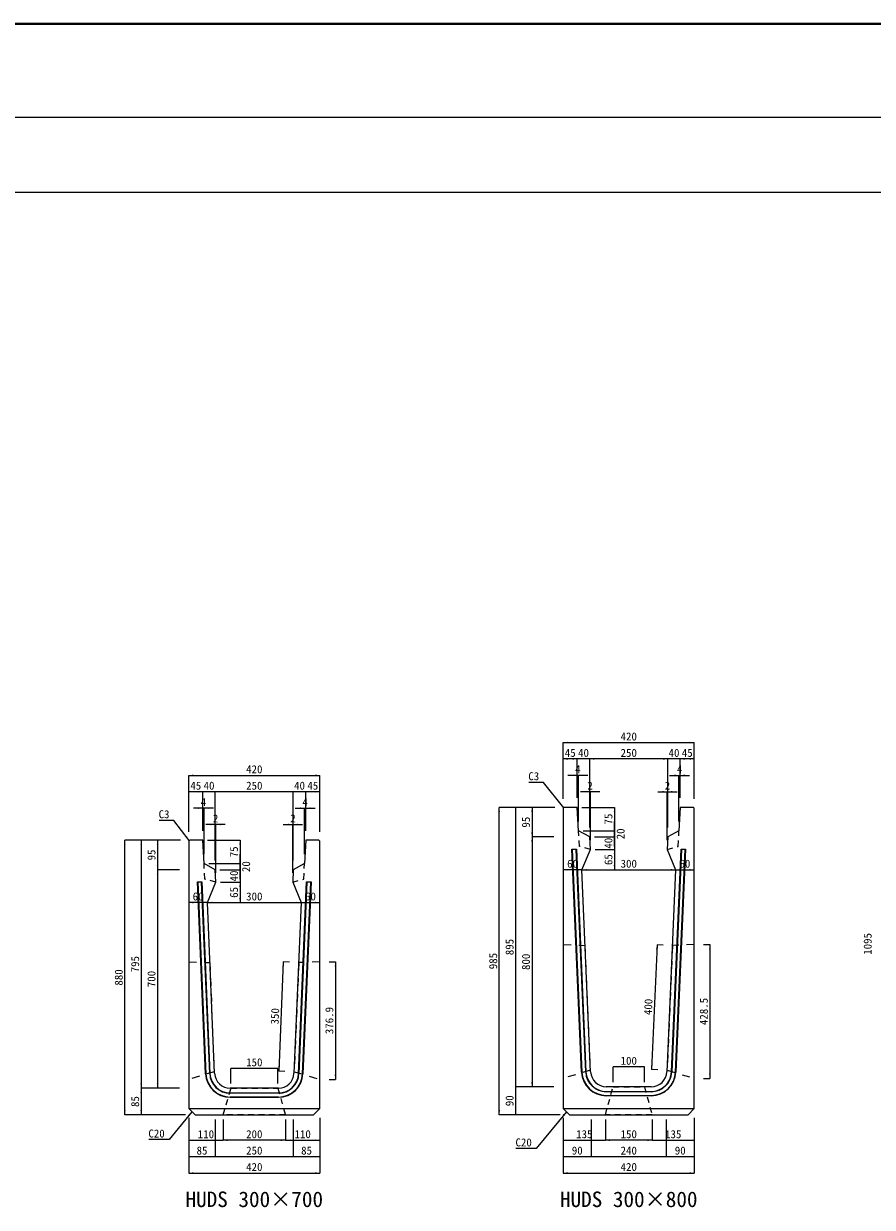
# Model space of a CAD drawing. Units: millimetres at full size. Extents: x 127218 to 153459, y 69919 to 78768.
# Drawn here: x 133639 to 136359, y 74377 to 78169 of the extents above; entities that cross this region are included whole.
import ezdxf
from ezdxf.enums import TextEntityAlignment as Align

# ---------------------------------------------------------------- set-up
doc = ezdxf.new("R2010")
doc.units = ezdxf.units.MM
doc.header["$LTSCALE"] = 25
doc.linetypes.add('USER1', pattern=[2, 1, -1])
doc.linetypes.add('USER2', pattern=[1.35, 0.75, -0.6])
for name, color, linetype, lineweight in [('0_2', 7, 'USER1', 9), ('図枠', 7, 'Continuous', 5), ('寸法線', 7, 'Continuous', 9), ('引出線', 4, 'Continuous', 9), ('本体', 2, 'Continuous', 13), ('目地', 102, 'Continuous', 5)]:
    doc.layers.add(name, color=color, linetype=linetype, lineweight=lineweight)
doc.layers.add('文字', color=7, linetype='Continuous')
doc.styles.add('ＭＳ ゴシック', font='')
doc.styles.get('ＭＳ ゴシック').set_extended_font_data('MS Gothic')

# ---------------------------------------------------------------- blocks, each defined once
blk = doc.blocks.new('filled_arrow')
at = {"color": 0, "linetype": 'Continuous', "lineweight": -2}
blk.add_solid([(7.5, 1.25), (0, 0), (7.5, -1.25)], dxfattribs=at)

msp = doc.modelspace()

# ---------------------------------------------------------------- linework, layer by layer
at = {"layer": '0_2'}
for p, q in [((135368.5, 75218.71), (135437.96, 75215.93)), ((135437.96, 75215.93), (135455.22, 74816.3)), ((135719.03, 75215.93), (135701.78, 74816.3)), ((135788.5, 75218.71), (135719.03, 75215.93)), ((134168.5, 75163.81), (134235.58, 75161.05)), ((134235.58, 75161.05), (134250.27, 74811.36)), ((134521.41, 75161.05), (134506.72, 74811.36)), ((134588.5, 75163.81), (134521.41, 75161.05)), ((135455.22, 74816.3), (135368.5, 74790.22)), ((135701.78, 74816.3), (135788.5, 74790.22)), ((134250.27, 74811.36), (134168.5, 74786.87)), ((134506.72, 74811.36), (134588.5, 74786.87))]:
    msp.add_line(p, q, dxfattribs=at)
at = {"layer": '図枠', "lineweight": 40}
msp.add_line((127367.68, 78169.05), (139067.68, 78169.05), dxfattribs=at)
at = {"layer": '図枠', "lineweight": 13}
for p, q in [((127817.68, 77869.05), (138617.68, 77869.05)), ((127817.68, 77629.05), (138617.68, 77629.05))]:
    msp.add_line(p, q, dxfattribs=at)
at = {"layer": '寸法線'}
for p, q in [((135368.5, 75865.96), (135788.5, 75865.96)), ((135368.5, 75685.46), (135368.5, 75865.96)), ((135788.5, 75685.46), (135788.5, 75865.96)), ((135413.5, 75813.46), (135368.5, 75813.46)), ((135368.5, 75685.46), (135368.5, 75813.46)), ((135483.5, 75813.46), (135383.5, 75813.46)), ((135413.5, 75688.46), (135413.5, 75813.46)), ((135413.5, 75688.46), (135413.5, 75813.46)), ((135703.5, 75813.46), (135453.5, 75813.46)), ((135453.5, 75593.46), (135453.5, 75813.46)), ((135453.5, 75593.46), (135453.5, 75813.46)), ((135773.5, 75813.46), (135673.5, 75813.46)), ((135703.5, 75593.46), (135703.5, 75813.46)), ((135703.5, 75593.46), (135703.5, 75813.46)), ((135788.5, 75813.46), (135743.5, 75813.46)), ((135743.5, 75688.46), (135743.5, 75813.46)), ((135743.5, 75688.46), (135743.5, 75813.46)), ((135788.5, 75685.46), (135788.5, 75813.46)), ((134168.5, 75760.96), (134588.5, 75760.96)), ((134168.5, 75580.46), (134168.5, 75760.96)), ((134588.5, 75580.46), (134588.5, 75760.96)), ((135447.5, 75760.96), (135383.5, 75760.96)), ((135413.5, 75688.46), (135413.5, 75760.96)), ((135417.5, 75613.46), (135417.5, 75760.96)), ((135709.5, 75760.96), (135773.5, 75760.96)), ((135739.5, 75613.46), (135739.5, 75760.96)), ((135743.5, 75688.46), (135743.5, 75760.96)), ((134213.5, 75708.46), (134168.5, 75708.46)), ((134168.5, 75580.46), (134168.5, 75708.46)), ((134283.5, 75708.46), (134183.5, 75708.46)), ((134213.5, 75583.46), (134213.5, 75708.46)), ((134213.5, 75583.46), (134213.5, 75708.46)), ((134503.5, 75708.46), (134253.5, 75708.46)), ((134253.5, 75488.46), (134253.5, 75708.46)), ((134253.5, 75488.46), (134253.5, 75708.46)), ((134573.5, 75708.46), (134473.5, 75708.46)), ((134503.5, 75488.46), (134503.5, 75708.46)), ((134503.5, 75488.46), (134503.5, 75708.46)), ((134588.5, 75708.46), (134543.5, 75708.46)), ((134543.5, 75583.46), (134543.5, 75708.46)), ((134543.5, 75583.46), (134543.5, 75708.46)), ((134588.5, 75580.46), (134588.5, 75708.46)), ((135485.5, 75708.46), (135423.5, 75708.46)), ((135453.5, 75593.46), (135453.5, 75708.46)), ((135455.5, 75553.46), (135455.5, 75708.46)), ((135671.5, 75708.46), (135733.5, 75708.46)), ((135701.5, 75553.46), (135701.5, 75708.46)), ((135703.5, 75593.46), (135703.5, 75708.46)), ((134247.5, 75655.96), (134183.5, 75655.96)), ((134213.5, 75583.46), (134213.5, 75655.96)), ((134217.5, 75508.46), (134217.5, 75655.96)), ((134509.5, 75655.96), (134573.5, 75655.96)), ((134539.5, 75508.46), (134539.5, 75655.96)), ((134543.5, 75583.46), (134543.5, 75655.96)), ((135163.5, 74673.46), (135163.5, 75658.46)), ((135341.5, 75658.46), (135163.5, 75658.46)), ((135216, 75658.46), (135216, 74763.46)), ((135341.5, 75658.46), (135216, 75658.46)), ((135268.5, 75658.46), (135268.5, 75563.46)), ((135341.5, 75658.46), (135268.5, 75658.46)), ((135428.5, 75658.46), (135532.78, 75658.46)), ((135532.78, 75658.46), (135532.78, 75583.46)), ((135532.78, 75533.46), (135532.78, 75613.46)), ((134285.5, 75603.46), (134223.5, 75603.46)), ((134253.5, 75488.46), (134253.5, 75603.46)), ((134255.5, 75448.46), (134255.5, 75603.46)), ((134471.5, 75603.46), (134533.5, 75603.46)), ((134501.5, 75448.46), (134501.5, 75603.46)), ((134503.5, 75488.46), (134503.5, 75603.46)), ((135432.5, 75583.46), (135532.78, 75583.46)), ((135432.5, 75583.46), (135532.78, 75583.46)), ((135532.78, 75593.46), (135532.78, 75493.46)), ((133963.5, 74673.46), (133963.5, 75553.46)), ((134141.5, 75553.46), (133963.5, 75553.46)), ((134016, 75553.46), (134016, 74758.46)), ((134141.5, 75553.46), (134016, 75553.46)), ((134068.5, 75553.46), (134068.5, 75458.46)), ((134141.5, 75553.46), (134068.5, 75553.46)), ((134228.5, 75553.46), (134332.78, 75553.46)), ((134332.78, 75553.46), (134332.78, 75478.46)), ((135268.5, 75563.46), (135268.5, 74763.46)), ((135338.5, 75563.46), (135268.5, 75563.46)), ((135338.5, 75563.46), (135268.5, 75563.46)), ((135468.5, 75563.46), (135532.78, 75563.46)), ((135468.5, 75563.46), (135532.78, 75563.46)), ((134332.78, 75428.46), (134332.78, 75508.46)), ((135470.5, 75523.46), (135532.78, 75523.46)), ((135470.5, 75523.46), (135532.78, 75523.46)), ((135532.78, 75523.46), (135532.78, 75458.46)), ((134232.5, 75478.46), (134332.78, 75478.46)), ((134232.5, 75478.46), (134332.78, 75478.46)), ((134332.78, 75488.46), (134332.78, 75388.46)), ((134068.5, 75458.46), (134068.5, 74758.46)), ((134138.5, 75458.46), (134068.5, 75458.46)), ((134138.5, 75458.46), (134068.5, 75458.46)), ((134268.5, 75458.46), (134332.78, 75458.46)), ((134268.5, 75458.46), (134332.78, 75458.46)), ((135428.5, 75458.46), (135368.5, 75458.46)), ((135428.5, 75458.46), (135728.5, 75458.46)), ((135443.5, 75458.46), (135532.78, 75458.46)), ((135728.5, 75458.46), (135788.5, 75458.46)), ((134270.5, 75418.46), (134332.78, 75418.46)), ((134270.5, 75418.46), (134332.78, 75418.46)), ((134332.78, 75418.46), (134332.78, 75353.46)), ((134228.5, 75353.46), (134168.5, 75353.46)), ((134228.5, 75353.46), (134528.5, 75353.46)), ((134243.5, 75353.46), (134332.78, 75353.46)), ((134528.5, 75353.46), (134588.5, 75353.46)), ((135669.08, 75218.09), (135651.83, 74818.46)), ((135689.06, 75217.22), (135669.08, 75218.09)), ((135818.5, 75218.71), (135838.43, 75218.71)), ((135838.43, 75218.71), (135838.43, 74790.22)), ((134471.46, 75163.15), (134456.77, 74813.46)), ((134491.44, 75162.31), (134471.46, 75163.15)), ((134618.5, 75163.81), (134638.48, 75163.81)), ((134638.48, 75163.81), (134638.48, 74786.87)), ((134453.5, 74822.19), (134303.5, 74822.19)), ((134303.5, 74773.46), (134303.5, 74822.19)), ((134453.5, 74773.46), (134453.5, 74822.19)), ((135628.5, 74827.19), (135528.5, 74827.19)), ((135528.5, 74778.46), (135528.5, 74827.19)), ((135628.5, 74778.46), (135628.5, 74827.19)), ((135671.81, 74817.59), (135651.83, 74818.46)), ((134476.75, 74812.62), (134456.77, 74813.46)), ((134618.5, 74786.87), (134638.48, 74786.87)), ((135818.5, 74790.22), (135838.43, 74790.22)), ((134016, 74758.46), (134016, 74673.46)), ((134138.5, 74758.46), (134016, 74758.46)), ((134138.5, 74758.46), (134016, 74758.46)), ((134138.5, 74758.46), (134068.5, 74758.46)), ((135216, 74763.46), (135216, 74673.46)), ((135338.5, 74763.46), (135216, 74763.46)), ((135338.5, 74763.46), (135216, 74763.46)), ((135338.5, 74763.46), (135268.5, 74763.46)), ((134158.5, 74673.46), (133963.5, 74673.46)), ((134158.5, 74673.46), (134016, 74673.46)), ((135358.5, 74673.46), (135163.5, 74673.46)), ((135358.5, 74673.46), (135216, 74673.46)), ((134168.5, 74663.46), (134168.5, 74539.38)), ((134168.5, 74663.46), (134168.5, 74486.88)), ((134168.5, 74663.46), (134168.5, 74591.88)), ((134253.5, 74658.46), (134253.5, 74539.38)), ((134253.5, 74643.46), (134253.5, 74539.38)), ((134278.5, 74658.46), (134278.5, 74591.88)), ((134278.5, 74643.46), (134278.5, 74591.88)), ((134478.5, 74658.46), (134478.5, 74591.88)), ((134478.5, 74643.46), (134478.5, 74591.88)), ((134503.5, 74658.46), (134503.5, 74539.38)), ((134503.5, 74643.46), (134503.5, 74539.38)), ((134588.5, 74663.46), (134588.5, 74539.38)), ((134588.5, 74663.46), (134588.5, 74486.88)), ((134588.5, 74663.46), (134588.5, 74591.88)), ((135368.5, 74663.46), (135368.5, 74539.38)), ((135368.5, 74663.46), (135368.5, 74486.88)), ((135368.5, 74663.46), (135368.5, 74591.88)), ((135458.5, 74658.46), (135458.5, 74539.38)), ((135458.5, 74643.46), (135458.5, 74539.38)), ((135503.5, 74658.46), (135503.5, 74591.88)), ((135503.5, 74643.46), (135503.5, 74591.88)), ((135653.5, 74658.46), (135653.5, 74591.88)), ((135653.5, 74643.46), (135653.5, 74591.88)), ((135698.5, 74658.46), (135698.5, 74539.38)), ((135698.5, 74643.46), (135698.5, 74539.38)), ((135788.5, 74663.46), (135788.5, 74539.38)), ((135788.5, 74663.46), (135788.5, 74486.88)), ((135788.5, 74663.46), (135788.5, 74591.88)), ((134168.5, 74591.88), (134278.5, 74591.88)), ((134478.5, 74591.88), (134278.5, 74591.88)), ((134478.5, 74591.88), (134588.5, 74591.88)), ((135368.5, 74591.88), (135503.5, 74591.88)), ((135653.5, 74591.88), (135503.5, 74591.88)), ((135653.5, 74591.88), (135788.5, 74591.88)), ((134168.5, 74539.38), (134253.5, 74539.38)), ((134253.5, 74539.38), (134503.5, 74539.38)), ((134503.5, 74539.38), (134588.5, 74539.38)), ((135368.5, 74539.38), (135458.5, 74539.38)), ((135458.5, 74539.38), (135698.5, 74539.38)), ((135698.5, 74539.38), (135788.5, 74539.38)), ((134168.5, 74486.88), (134588.5, 74486.88)), ((135368.5, 74486.88), (135788.5, 74486.88))]:
    msp.add_line(p, q, dxfattribs=at)
at = {"layer": '引出線'}
for points in [[(135370, 75656.96), (135304.94, 75738.57), (135258.28, 75738.57)], [(134170, 75551.96), (134120.12, 75616.83), (134073.46, 75616.83)], [(134178.5, 74683.46), (134105.2, 74593.86), (134040.31, 74593.86)], [(135378.5, 74683.46), (135281.62, 74565.46), (135216.73, 74565.46)]]:
    msp.add_lwpolyline(points, dxfattribs=at)
at = {"layer": '本体'}
for p, q in [((134455.55, 74758.46), (134301.44, 74758.46)), ((135650.61, 74763.46), (135506.39, 74763.46))]:
    msp.add_line(p, q, dxfattribs=at)
at = {"layer": '本体', "lineweight": 9}
for p, q in [((134168.5, 74693.46), (134588.5, 74693.46)), ((135368.5, 74693.46), (135788.5, 74693.46))]:
    msp.add_line(p, q, dxfattribs=at)
at = {"layer": '本体'}
for points in [[(135456.43, 74811.3), (135428.5, 75458.46), (135455.5, 75523.46), (135453.5, 75563.46), (135417.5, 75583.46), (135413.5, 75658.46), (135371.5, 75658.46), (135368.5, 75655.46), (135368.5, 74693.46), (135388.5, 74673.46), (135768.5, 74673.46), (135788.5, 74693.46), (135788.5, 75655.46), (135785.5, 75658.46), (135743.5, 75658.46), (135739.5, 75583.46), (135703.5, 75563.46), (135701.5, 75523.46), (135728.5, 75458.46), (135700.56, 74811.3)], [(134251.48, 74806.36), (134228.5, 75353.46), (134255.5, 75418.46), (134253.5, 75458.46), (134217.5, 75478.46), (134213.5, 75553.46), (134171.5, 75553.46), (134168.5, 75550.46), (134168.5, 74693.46), (134188.5, 74673.46), (134568.5, 74673.46), (134588.5, 74693.46), (134588.5, 75550.46), (134585.5, 75553.46), (134543.5, 75553.46), (134539.5, 75478.46), (134503.5, 75458.46), (134501.5, 75418.46), (134528.5, 75353.46), (134505.51, 74806.36)]]:
    msp.add_lwpolyline(points, dxfattribs=at)
at = {"layer": '本体', "linetype": 'USER2', "lineweight": 9}
for points in [[(135455.5, 75523.46), (135420.16, 75533.46), (135417.5, 75583.46)], [(135701.5, 75523.46), (135736.83, 75533.46), (135739.5, 75583.46)], [(134255.5, 75418.46), (134220.16, 75428.46), (134217.5, 75478.46)], [(134501.5, 75418.46), (134536.83, 75428.46), (134539.5, 75478.46)]]:
    msp.add_lwpolyline(points, dxfattribs=at)
for points in [[(134303.5, 74758.46), (134453.5, 74758.46), (134478.5, 74673.46), (134278.5, 74673.46)], [(135528.5, 74763.46), (135628.5, 74763.46), (135653.5, 74673.46), (135503.5, 74673.46)]]:
    msp.add_lwpolyline(points, close=True, dxfattribs=at)
at = {"layer": '本体'}
for centre, start, end in [((134301.44, 74808.46), 182.40597, 270), ((134455.55, 74808.46), 270, 357.59403), ((135506.39, 74813.46), 182.47166, 270), ((135650.61, 74813.46), 270, 357.52834)]:
    msp.add_arc(centre, 50, start, end, dxfattribs=at)
at = {"layer": '目地'}
for p, q in [((135396.62, 75524.46), (135397.67, 75523.46)), ((135410.63, 75524.46), (135409.68, 75523.46)), ((135410.63, 75524.46), (135441.45, 74810.65)), ((135747.32, 75523.46), (135716.55, 74810.61)), ((135746.36, 75524.46), (135747.32, 75523.46)), ((135759.33, 75523.46), (135760.37, 75524.46)), ((134197.74, 75418.46), (134196.7, 75419.46)), ((134209.75, 75418.46), (134210.71, 75419.46)), ((134210.71, 75419.46), (134236.5, 74805.73)), ((134547.24, 75418.46), (134521.5, 74805.69)), ((134547.24, 75418.46), (134546.28, 75419.46)), ((134559.25, 75418.46), (134560.3, 75419.46)), ((134301.44, 74743.46), (134455.55, 74743.46)), ((134455.55, 74742.46), (134301.44, 74742.46)), ((135506.39, 74748.46), (135650.61, 74748.46)), ((135650.61, 74747.46), (135506.39, 74747.46)), ((134301.44, 74730.46), (134455.55, 74730.46)), ((134455.55, 74729.46), (134301.44, 74729.46)), ((135506.39, 74735.46), (135650.61, 74735.46)), ((135650.61, 74734.46), (135506.39, 74734.46))]:
    msp.add_line(p, q, dxfattribs=at)
for points in [[(135427.46, 74810.05), (135396.62, 75524.46), (135410.63, 75524.46)], [(135440.45, 74810.61), (135409.68, 75523.46), (135397.67, 75523.46), (135428.46, 74810.09)], [(135715.55, 74810.65), (135746.36, 75524.46), (135760.37, 75524.46), (135729.54, 74810.05)], [(135728.54, 74810.09), (135759.33, 75523.46), (135747.32, 75523.46)], [(134222.51, 74805.14), (134196.7, 75419.46), (134210.71, 75419.46)], [(134235.5, 74805.69), (134209.75, 75418.46), (134197.74, 75418.46), (134223.51, 74805.18)], [(134520.5, 74805.73), (134546.28, 75419.46), (134560.3, 75419.46), (134534.48, 74805.14)], [(134533.48, 74805.18), (134559.25, 75418.46), (134547.24, 75418.46)]]:
    msp.add_lwpolyline(points, dxfattribs=at)
for centre, radius, start, end in [((134301.44, 74808.46), 79, 182.40597, 270), ((134301.44, 74808.46), 78, 182.40597, 270), ((134301.44, 74808.46), 66, 182.40597, 270), ((134301.44, 74808.46), 65, 182.40597, 270), ((134455.55, 74808.46), 65, 270, 357.59403), ((134455.55, 74808.46), 66, 270, 357.59403), ((134455.55, 74808.46), 78, 270, 357.59403), ((134455.55, 74808.46), 79, 270, 357.59403), ((135506.39, 74813.46), 79, 182.47166, 270), ((135506.39, 74813.46), 78, 182.47166, 270), ((135506.39, 74813.46), 66, 182.47166, 270), ((135506.39, 74813.46), 65, 182.47166, 270), ((135650.61, 74813.46), 65, 270, 357.52834), ((135650.61, 74813.46), 66, 270, 357.52834), ((135650.61, 74813.46), 78, 270, 357.52834), ((135650.61, 74813.46), 79, 270, 357.52834)]:
    msp.add_arc(centre, radius, start, end, dxfattribs=at)

# ---------------------------------------------------------------- block references
at = {"layer": '寸法線', "xscale": 2, "yscale": 2}
for p in [(135368.5, 75865.96), (135368.5, 75813.46), (135453.5, 75813.46), (135453.5, 75813.46), (135743.5, 75813.46), (135743.5, 75813.46), (134168.5, 75760.96), (135417.5, 75760.96), (135743.5, 75760.96), (134168.5, 75708.46), (134253.5, 75708.46), (134253.5, 75708.46), (134543.5, 75708.46), (134543.5, 75708.46), (135455.5, 75708.46), (135703.5, 75708.46), (134217.5, 75655.96), (134543.5, 75655.96), (134255.5, 75603.46), (134503.5, 75603.46), (135368.5, 75458.46), (135428.5, 75458.46), (135728.5, 75458.46), (134168.5, 75353.46), (134228.5, 75353.46), (134528.5, 75353.46), (134303.5, 74822.19), (135528.5, 74827.19), (134168.5, 74591.88), (134278.5, 74591.88), (134478.5, 74591.88), (135368.5, 74591.88), (135503.5, 74591.88), (135653.5, 74591.88), (134168.5, 74539.38), (134253.5, 74539.38), (134503.5, 74539.38), (135368.5, 74539.38), (135458.5, 74539.38), (135698.5, 74539.38), (134168.5, 74486.88), (135368.5, 74486.88)]:
    msp.add_blockref('filled_arrow', p, dxfattribs=at)
for p, rotation in [((135788.5, 75865.96), 180), ((135413.5, 75813.46), 180), ((135413.5, 75813.46), 180), ((135703.5, 75813.46), 180), ((135703.5, 75813.46), 180), ((135788.5, 75813.46), 180), ((134588.5, 75760.96), 180), ((135413.5, 75760.96), 180), ((135739.5, 75760.96), 180), ((134213.5, 75708.46), 180), ((134213.5, 75708.46), 180), ((134503.5, 75708.46), 180), ((134503.5, 75708.46), 180), ((134588.5, 75708.46), 180), ((135453.5, 75708.46), 180), ((135701.5, 75708.46), 180), ((134213.5, 75655.96), 180), ((134539.5, 75655.96), 180), ((135163.5, 75658.46), 270), ((135216, 75658.46), 270), ((135268.5, 75658.46), 270), ((135532.78, 75658.46), 270), ((134253.5, 75603.46), 180), ((134501.5, 75603.46), 180), ((135268.5, 75563.46), 90), ((135532.78, 75583.46), 90), ((135532.78, 75583.46), 90), ((135532.78, 75563.46), 90), ((133963.5, 75553.46), 270), ((134016, 75553.46), 270), ((134068.5, 75553.46), 270), ((134332.78, 75553.46), 270), ((135268.5, 75563.46), 270), ((135532.78, 75563.46), 270), ((135532.78, 75523.46), 270), ((135532.78, 75523.46), 270), ((134068.5, 75458.46), 90), ((134332.78, 75478.46), 90), ((134332.78, 75478.46), 90), ((134332.78, 75458.46), 90), ((135428.5, 75458.46), 180), ((135532.78, 75458.46), 90), ((135728.5, 75458.46), 180), ((135788.5, 75458.46), 180), ((134068.5, 75458.46), 270), ((134332.78, 75458.46), 270), ((134332.78, 75418.46), 270), ((134332.78, 75418.46), 270), ((134228.5, 75353.46), 180), ((134332.78, 75353.46), 90), ((134528.5, 75353.46), 180), ((134588.5, 75353.46), 180), ((135669.08, 75218.09), 267.5), ((135838.43, 75218.71), 270), ((134471.46, 75163.15), 267.6), ((134638.48, 75163.81), 270), ((134453.5, 74822.19), 180), ((134456.77, 74813.46), 87.6), ((135628.5, 74827.19), 180), ((135651.83, 74818.46), 87.5), ((134638.48, 74786.87), 90), ((135216, 74763.46), 90), ((135268.5, 74763.46), 90), ((135838.43, 74790.22), 90), ((134016, 74758.46), 90), ((134016, 74758.46), 270), ((134068.5, 74758.46), 90), ((135216, 74763.46), 270), ((133963.5, 74673.46), 90), ((134016, 74673.46), 90), ((135163.5, 74673.46), 90), ((135216, 74673.46), 90), ((134278.5, 74591.88), 180), ((134478.5, 74591.88), 180), ((134588.5, 74591.88), 180), ((135503.5, 74591.88), 180), ((135653.5, 74591.88), 180), ((135788.5, 74591.88), 180), ((134253.5, 74539.38), 180), ((134503.5, 74539.38), 180), ((134588.5, 74539.38), 180), ((135458.5, 74539.38), 180), ((135698.5, 74539.38), 180), ((135788.5, 74539.38), 180), ((134588.5, 74486.88), 180), ((135788.5, 74486.88), 180)]:
    msp.add_blockref('filled_arrow', p, dxfattribs=dict(at, rotation=rotation))
at = {"layer": '引出線', "xscale": 2, "yscale": 2}
for p, rotation in [((135370, 75656.96), 128.6), ((134170, 75551.96), 127.6), ((134178.5, 74683.46), 230.7), ((135378.5, 74683.46), 230.6)]:
    msp.add_blockref('filled_arrow', p, dxfattribs=dict(at, rotation=rotation))

# ---------------------------------------------------------------- texts
at = {"layer": '寸法線', "style": 'ＭＳ ゴシック'}
for s, p in [('420', (135578.5, 75885.46)), ('45', (135391, 75832.96)), ('40', (135433.5, 75832.96)), ('250', (135578.5, 75832.96)), ('40', (135723.5, 75832.96)), ('45', (135766, 75832.96)), ('420', (134378.5, 75780.46)), ('4', (135415.5, 75780.46)), ('4', (135741.5, 75780.46)), ('45', (134191, 75727.96)), ('40', (134233.5, 75727.96)), ('250', (134378.5, 75727.96)), ('40', (134523.5, 75727.96)), ('45', (134566, 75727.96)), ('2', (135454.5, 75727.96)), ('2', (135702.5, 75727.96)), ('4', (134215.5, 75675.46)), ('4', (134541.5, 75675.46)), ('2', (134254.5, 75622.96)), ('2', (134502.5, 75622.96)), ('60', (135398.5, 75477.96)), ('300', (135578.5, 75477.96)), ('60', (135758.5, 75477.96)), ('60', (134198.5, 75372.96)), ('300', (134378.5, 75372.96)), ('60', (134558.5, 75372.96)), ('150', (134378.5, 74841.69)), ('100', (135578.5, 74846.69)), ('110', (134223.5, 74611.38)), ('200', (134378.5, 74611.38)), ('110', (134533.5, 74611.38)), ('135', (135436, 74611.38)), ('150', (135578.5, 74611.38)), ('135', (135721, 74611.38)), ('85', (134211, 74558.88)), ('250', (134378.5, 74558.88)), ('85', (134546, 74558.88)), ('90', (135413.5, 74558.88)), ('240', (135578.5, 74558.88)), ('90', (135743.5, 74558.88)), ('420', (134378.5, 74506.38)), ('420', (135578.5, 74506.38))]:
    msp.add_text(s, height=25.63, dxfattribs=at).set_placement(p, align=Align.MIDDLE_CENTER)
for s, rotation, p in [('95', 90, (135249, 75610.96)), ('75', 90, (135513.28, 75620.96)), ('20', 90, (135552.28, 75573.46)), ('40', 90, (135513.28, 75543.46)), ('95', 90, (134049, 75505.96)), ('75', 90, (134313.28, 75515.96)), ('65', 90, (135513.28, 75490.96)), ('20', 90, (134352.28, 75468.46)), ('40', 90, (134313.28, 75438.46)), ('65', 90, (134313.28, 75385.96)), ('895', 90, (135196.5, 75210.96)), ('1095', 90, (136344, 75220.96)), ('795', 90, (133996.5, 75155.96)), ('985', 90, (135144, 75165.96)), ('800', 90, (135249, 75163.46)), ('880', 90, (133944, 75113.46)), ('700', 90, (134049, 75108.46)), ('400', 87.528, (135640.97, 75019.11)), ('428.5', 90, (135818.93, 75004.47)), ('350', 87.594, (134444.63, 74989.12)), ('376.9', 90, (134618.98, 74975.34)), ('85', 90, (133996.5, 74715.96)), ('90', 90, (135196.5, 74718.46))]:
    msp.add_text(s, height=25.63, rotation=rotation, dxfattribs=at).set_placement(p, align=Align.MIDDLE_CENTER)
at = {"layer": '引出線', "style": 'ＭＳ ゴシック'}
for s, p in [('C3', (135274.11, 75770.97)), ('C3', (134089.29, 75649.23)), ('C20', (134065.25, 74626.26)), ('C20', (135241.68, 74597.86))]:
    msp.add_text(s, height=25.63, dxfattribs=at).set_placement(p, align=Align.TOP_CENTER)
at = {"layer": '文字', "style": 'ＭＳ ゴシック'}
for s, p in [('HUDS 300×700', (134378.5, 74402.79)), ('HUDS 300×800', (135578.5, 74402.79))]:
    msp.add_text(s, height=49.84, dxfattribs=at).set_placement(p, align=Align.MIDDLE_CENTER)

doc.saveas('drawing.dxf')
